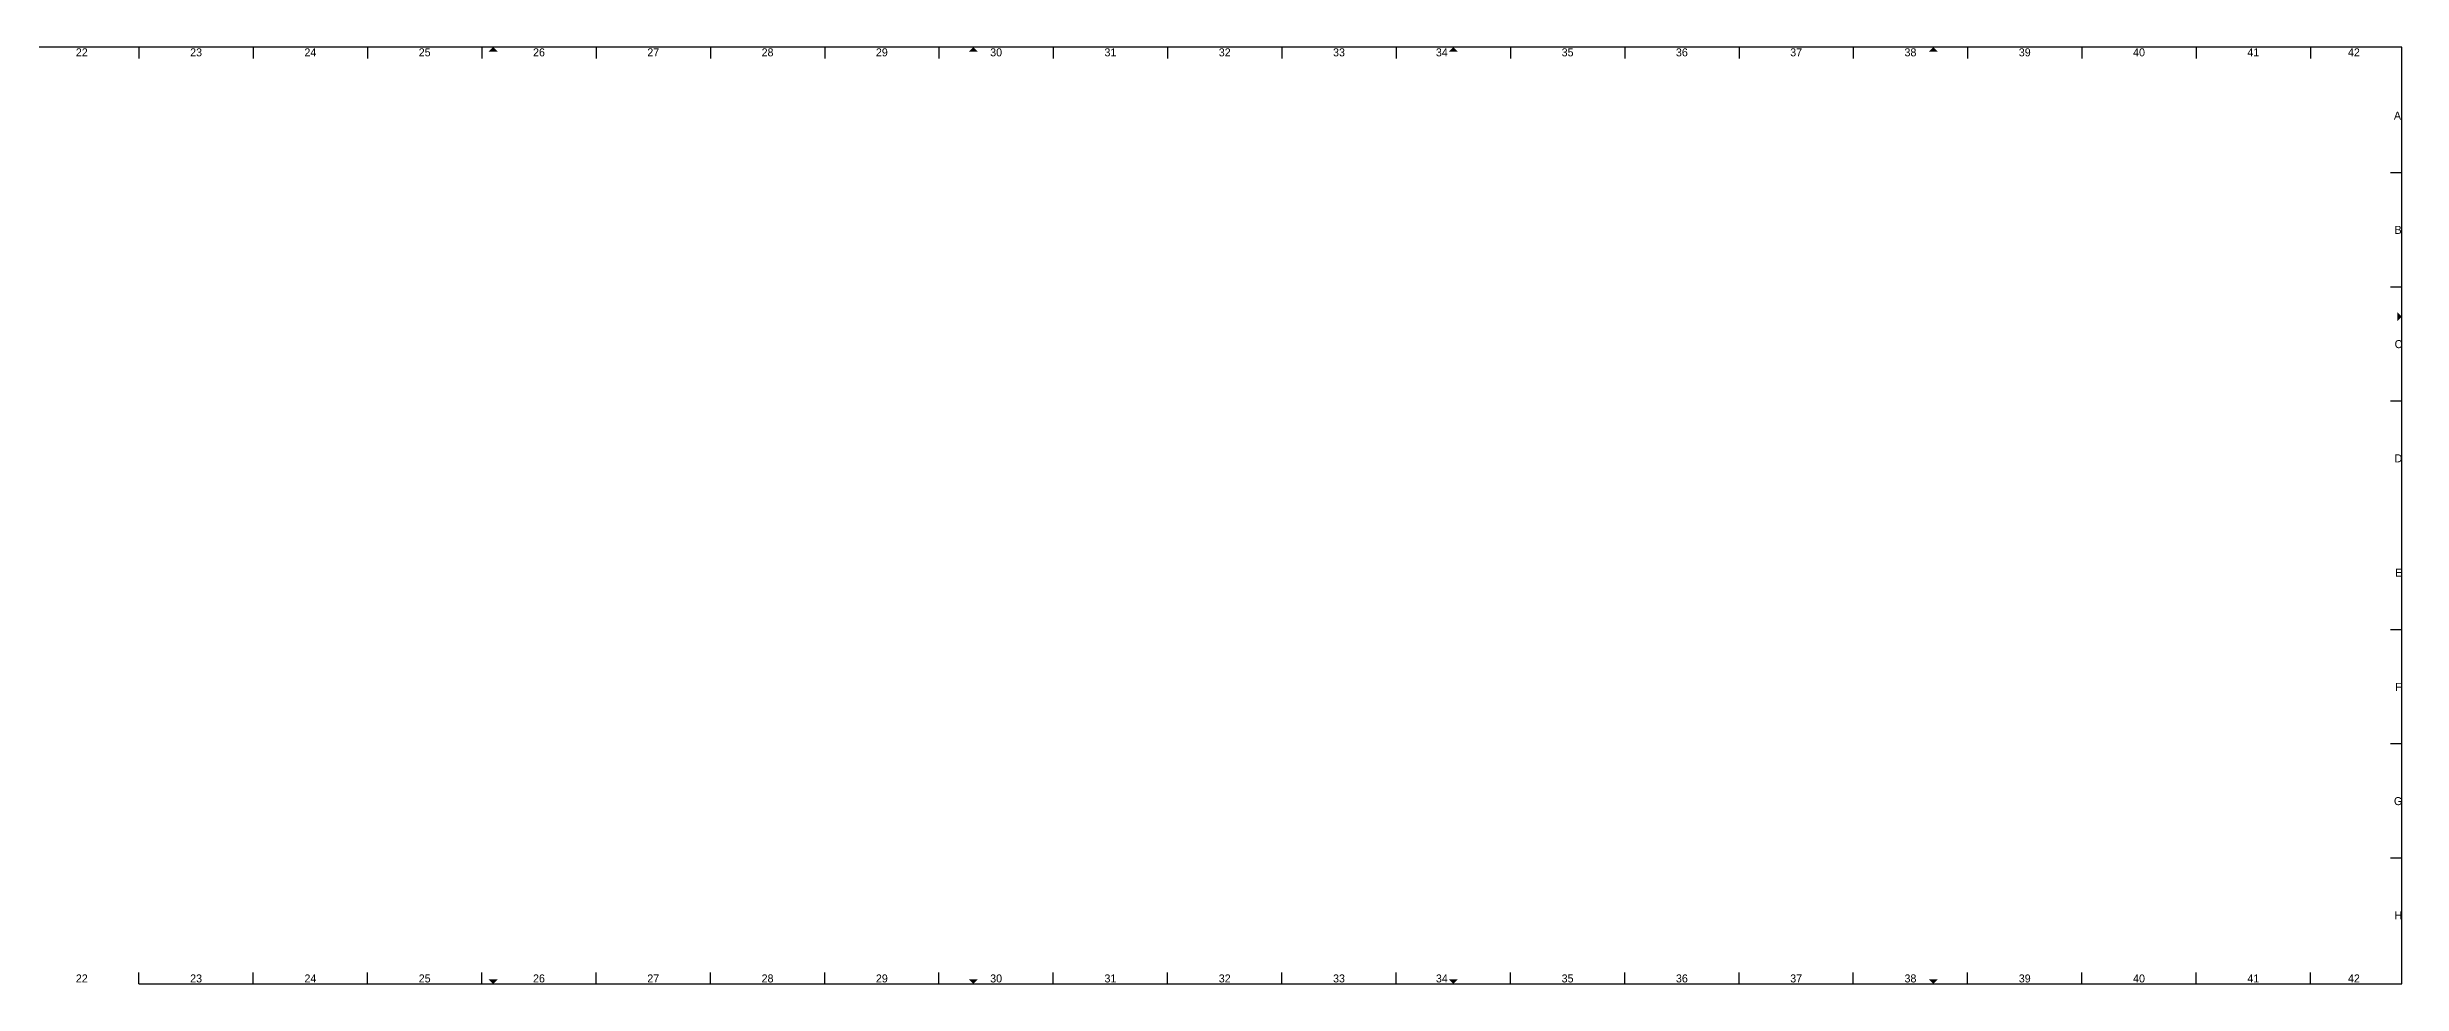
# Model space of a CAD drawing. Extents: x -5 to 2075, y -5 to 405.
# Drawn here: x 1045 to 2075, y -5 to 405 of the extents above; entities that cross this region are included whole.
import ezdxf
from ezdxf.enums import TextEntityAlignment as Align

# ---------------------------------------------------------------- set-up
doc = ezdxf.new("R2010")
doc.units = 0
doc.layers.add('to-xx-rooster', color=7, linetype='CONTINUOUS', lineweight=25)
doc.layers.add('to-xx-vouwmerk', color=7, linetype='CONTINUOUS', lineweight=18)
doc.styles.add('RTW_ISO', font='iso-rtw.shx')

msp = doc.modelspace()

# ---------------------------------------------------------------- hatches: boundary and pattern name
at = {"layer": 'to-xx-vouwmerk'}
for points in [[(1242, 403), (1240, 405), (1238, 403)], [(1452, 403), (1450, 405), (1448, 403)], [(1662, 403), (1660, 405), (1658, 403)], [(1872, 403), (1870, 405), (1868, 403)], [(2073, 285), (2075, 287), (2073, 289)], [(1238, -3), (1240, -5), (1242, -3)], [(1448, -3), (1450, -5), (1452, -3)], [(1658, -3), (1660, -5), (1662, -3)], [(1868, -3), (1870, -5), (1872, -3)]]:
    msp.add_hatch(color=256, dxfattribs=at).paths.add_polyline_path(points)

# ---------------------------------------------------------------- linework, layer by layer
at = {"layer": 'to-xx-rooster'}
for p, q in [((2075, 405), (-5, 405)), ((1085, 405), (1085, 400)), ((1135, 405), (1135, 400)), ((1185, 405), (1185, 400)), ((1235, 405), (1235, 400)), ((1285, 405), (1285, 400)), ((1335, 405), (1335, 400)), ((1385, 405), (1385, 400)), ((1435, 405), (1435, 400)), ((1485, 405), (1485, 400)), ((1535, 405), (1535, 400)), ((1585, 405), (1585, 400)), ((1635, 405), (1635, 400)), ((1685, 405), (1685, 400)), ((1735, 405), (1735, 400)), ((1785, 405), (1785, 400)), ((1835, 405), (1835, 400)), ((1885, 405), (1885, 400)), ((1935, 405), (1935, 400)), ((1985, 405), (1985, 400)), ((2035, 405), (2035, 400)), ((2075, -5), (2075, 405)), ((2075, 350), (2070, 350)), ((2075, 300), (2070, 300)), ((2075, 250), (2070, 250)), ((2075, 150), (2070, 150)), ((2075, 100), (2070, 100)), ((2075, 50), (2070, 50)), ((1085, -5), (1085, 0)), ((1135, -5), (1135, 0)), ((1185, -5), (1185, 0)), ((1235, -5), (1235, 0)), ((1285, -5), (1285, 0)), ((1335, -5), (1335, 0)), ((1385, -5), (1385, 0)), ((1435, -5), (1435, 0)), ((1485, -5), (1485, 0)), ((1535, -5), (1535, 0)), ((1585, -5), (1585, 0)), ((1635, -5), (1635, 0)), ((1685, -5), (1685, 0)), ((1735, -5), (1735, 0)), ((1785, -5), (1785, 0)), ((1835, -5), (1835, 0)), ((1885, -5), (1885, 0)), ((1935, -5), (1935, 0)), ((1985, -5), (1985, 0)), ((2035, -5), (2035, 0)), ((1085, -5), (2075, -5))]:
    msp.add_line(p, q, dxfattribs=at)

# ---------------------------------------------------------------- texts
at = {"layer": 'to-xx-rooster', "style": 'RTW_ISO'}
for s, p in [('22', (1060, 399.9)), ('23', (1110, 399.9)), ('24', (1160, 399.9)), ('25', (1210, 399.9)), ('26', (1260, 399.9)), ('27', (1310, 399.9)), ('28', (1360, 399.9)), ('29', (1410, 399.9)), ('30', (1460, 399.9)), ('31', (1510, 399.9)), ('32', (1560, 399.9)), ('33', (1610, 399.9)), ('34', (1655, 399.9)), ('35', (1710, 399.9)), ('36', (1760, 399.9)), ('37', (1810, 399.9)), ('38', (1860, 399.9)), ('39', (1910, 399.9)), ('40', (1960, 399.9)), ('41', (2010, 399.9)), ('42', (2054, 399.9)), ('22', (1060, -5.4)), ('23', (1110, -5.4)), ('24', (1160, -5.4)), ('25', (1210, -5.4)), ('26', (1260, -5.4)), ('27', (1310, -5.4)), ('28', (1360, -5.4)), ('29', (1410, -5.4)), ('30', (1460, -5.4)), ('31', (1510, -5.4)), ('32', (1560, -5.4)), ('33', (1610, -5.4)), ('34', (1655, -5.4)), ('35', (1710, -5.4)), ('36', (1760, -5.4)), ('37', (1810, -5.4)), ('38', (1860, -5.4)), ('39', (1910, -5.4)), ('40', (1960, -5.4)), ('41', (2010, -5.4)), ('42', (2054, -5.4))]:
    msp.add_text(s, height=3.5, dxfattribs=at).set_placement(p, align=Align.BOTTOM_CENTER)
for s, p in [('A', (2071.5, 375)), ('B', (2071.8, 325)), ('C', (2071.8, 275)), ('D', (2071.8, 225)), ('E', (2072, 175)), ('F', (2072, 125)), ('G', (2071.5, 75)), ('H', (2071.8, 25))]:
    msp.add_text(s, height=3.5, dxfattribs=at).set_placement(p, align=Align.MIDDLE_LEFT)

doc.saveas('drawing.dxf')
